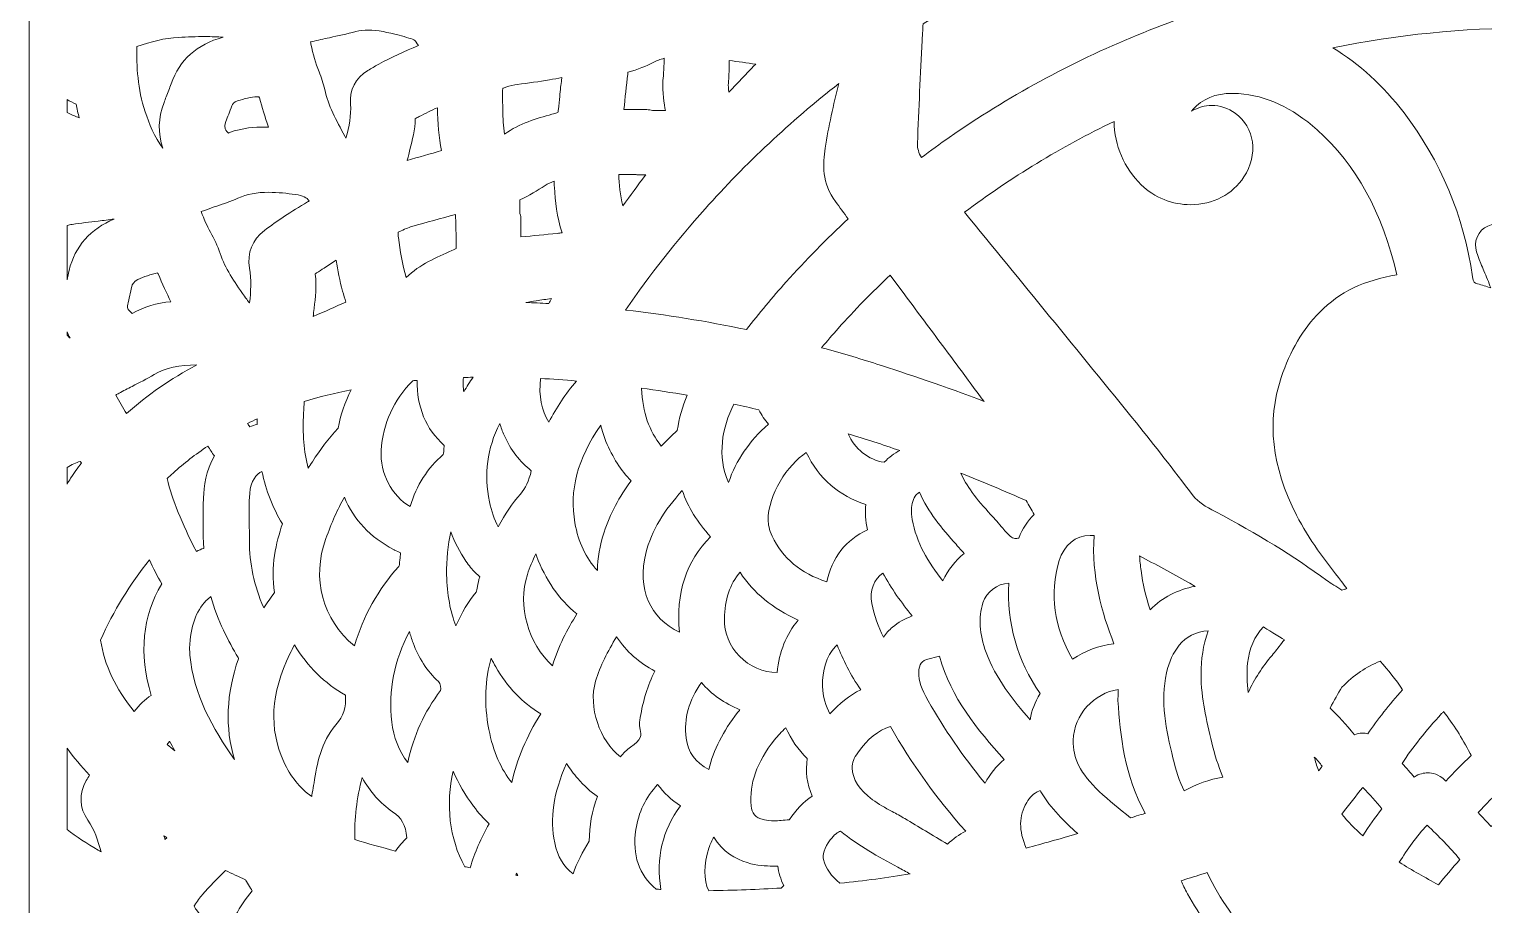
# Model space of a CAD drawing. Extents: x 140 to 2861, y -2860 to -140.
# Drawn here: x 140 to 1463, y -1464 to -668 of the extents above; entities that cross this region are included whole.
import ezdxf

# ---------------------------------------------------------------- set-up
doc = ezdxf.new("R2010")
doc.units = 0
doc.header["$MEASUREMENT"] = 0
doc.layers.add('Layer 1', color=7, linetype='Continuous')

# ---------------------------------------------------------------- blocks, each defined once
blk = doc.blocks.new('block 2')
at = {"layer": 'Layer 1', "lineweight": 0}
blk.add_lwpolyline([(140.3, -139.6), (140.3, -2859.8), (2860.6, -2859.8), (2860.6, -139.6), (140.3, -139.6)], dxfattribs=at)
for points, knots in [([(2049.9, -783.5), (2048.6, -782.5), (2047.4, -781.6), (2046.2, -780.7), (1996.7, -743.1), (1942.5, -710.8), (1885, -684.6), (1829.2, -659.2), (1769.9, -639.4), (1708.8, -625.8), (1648.8, -612.4), (1586.8, -605), (1524.7, -603.7), (1518.2, -603.6), (1511.5, -603.5), (1505, -603.5), (1447.4, -603.5), (1389.5, -608.8), (1332.9, -619.2), (1269.3, -630.9), (1207, -649.1), (1147.8, -673.4), (1087.3, -698.3), (1029.9, -729.5), (977.1, -766.3), (968.6, -772.2), (960.1, -778.4), (951.7, -784.7), (949.3, -780.4), (948, -776.2), (948.2, -771.8), (949.3, -740.6), (950.9, -708.8), (952.4, -678.1), (952.4, -678.1), (952.8, -671.4), (952.8, -671.4), (952.9, -668.8), (953.1, -666.1), (953.3, -663.2), (1115.7, -560), (1306.4, -505.4), (1505.2, -505.4), (1702.2, -505.4), (1889.5, -559.2), (2047.5, -661.1), (2047.7, -664.6), (2047.9, -668), (2048.1, -671.4), (2048.1, -671.4), (2048.5, -678.2), (2048.5, -678.2), (2050, -708.9), (2051.6, -740.6), (2052.7, -771.7), (2052.8, -775.7), (2051.8, -779.6), (2049.9, -783.5)], [0, 0, 0, 0, 1, 1, 1, 2, 2, 2, 3, 3, 3, 4, 4, 4, 5, 5, 5, 6, 6, 6, 7, 7, 7, 8, 8, 8, 9, 9, 9, 10, 10, 10, 11, 11, 11, 12, 12, 12, 13, 13, 13, 14, 14, 14, 15, 15, 15, 16, 16, 16, 17, 17, 17, 18, 18, 18, 19, 19, 19, 19]), ([(458.2, -699.8), (458.2, -699.8), (457.7, -700.1), (457.7, -700.1), (454.7, -701.8), (451.5, -703.6), (448.4, -705.5), (437.2, -712.2), (431.4, -723.4), (432.6, -736.2), (433.5, -746.2), (431.3, -756.4), (428.4, -767.1), (428.4, -767.1), (427.4, -765.1), (427.4, -765.1), (419.6, -750.8), (412.3, -737.3), (409.1, -722.7), (407.9, -717.3), (406.2, -711.9), (404, -706.6), (400.7, -698.9), (398.7, -690.5), (396.6, -681.6), (396.5, -680.9), (396.3, -680.3), (396.2, -679.6), (396.7, -679.4), (397.2, -679.3), (397.7, -679.2), (402.8, -678), (408.2, -676.8), (413.4, -675.7), (421.3, -674), (429.4, -672.3), (437.5, -670.2), (441, -669.2), (444.7, -668.8), (448.8, -668.8), (457.5, -668.8), (466.6, -670.9), (476.7, -673.5), (483, -675.2), (489.5, -676.9), (491, -678.1), (491.8, -678.7), (492.9, -680.5), (494.3, -682.9), (481.8, -688.1), (469.9, -693.3), (458.2, -699.8)], [0, 0, 0, 0, 1, 1, 1, 2, 2, 2, 3, 3, 3, 4, 4, 4, 5, 5, 5, 6, 6, 6, 7, 7, 7, 8, 8, 8, 9, 9, 9, 10, 10, 10, 11, 11, 11, 12, 12, 12, 13, 13, 13, 14, 14, 14, 15, 15, 15, 16, 16, 16, 17, 17, 17, 17]), ([(1610.3, -744.1), (1576.9, -787.7), (1555.9, -837.8), (1547.9, -893), (1547.2, -898.3), (1546.6, -898.5), (1543.4, -899.4), (1539.3, -900.4), (1535.3, -901.7), (1531.4, -903.1), (1533.3, -898), (1535.4, -892.8), (1537.7, -887.6), (1538.6, -885.4), (1539.5, -883.2), (1540.4, -881), (1540.4, -881), (1540.5, -880.9), (1540.5, -880.9), (1544.5, -871), (1548, -862.5), (1542.1, -853.6), (1536.2, -844.8), (1526.7, -844.8), (1516.5, -844.7), (1516.5, -844.7), (1516.5, -844.7), (1516.5, -844.7), (1511.2, -844.7), (1505.8, -844.8), (1500.5, -844.8), (1495.1, -844.8), (1489.7, -844.7), (1484.3, -844.7), (1474.2, -844.8), (1464.7, -844.8), (1458.8, -853.6), (1452.9, -862.5), (1456.4, -871), (1460.4, -880.9), (1460.4, -880.9), (1460.5, -881), (1460.5, -881), (1461.4, -883.2), (1462.3, -885.4), (1463.2, -887.6), (1465.5, -892.8), (1467.6, -898), (1469.5, -903.1), (1465.6, -901.7), (1461.6, -900.4), (1457.5, -899.4), (1454.2, -898.5), (1453.7, -898.3), (1453, -893), (1444.9, -837.8), (1424, -787.7), (1390.6, -744.1), (1371.6, -719.1), (1349.9, -699.4), (1325.8, -684.9), (1384.1, -673), (1444.1, -666.9), (1504.5, -666.9), (1510.8, -666.9), (1517.1, -667), (1523.4, -667.1), (1575.2, -668.2), (1626.7, -673.8), (1676.9, -683.9), (1652.1, -698.4), (1629.8, -718.5), (1610.3, -744.1)], [0, 0, 0, 0, 1, 1, 1, 2, 2, 2, 3, 3, 3, 4, 4, 4, 5, 5, 5, 6, 6, 6, 7, 7, 7, 8, 8, 8, 9, 9, 9, 10, 10, 10, 11, 11, 11, 12, 12, 12, 13, 13, 13, 14, 14, 14, 15, 15, 15, 16, 16, 16, 17, 17, 17, 18, 18, 18, 19, 19, 19, 20, 20, 20, 21, 21, 21, 22, 22, 22, 23, 23, 23, 24, 24, 24, 24]), ([(300.3, -674.7), (306.3, -674.7), (311.7, -674.9), (316.7, -675.3), (292.9, -681.8), (277, -696), (269.5, -717.6), (268.1, -721.5), (266.6, -725.4), (265, -729.5), (264.3, -731.2), (263.6, -732.9), (263, -734.6), (257.6, -748.5), (257.3, -762.7), (262, -776.2), (254.2, -766), (249.5, -753.9), (245.8, -743), (239, -722.6), (238, -701.2), (238.2, -683.7), (251.2, -679.6), (263.6, -675.9), (276.2, -675.4), (284.1, -675.1), (292.3, -674.7), (300.3, -674.7)], [0, 0, 0, 0, 1, 1, 1, 2, 2, 2, 3, 3, 3, 4, 4, 4, 5, 5, 5, 6, 6, 6, 7, 7, 7, 8, 8, 8, 9, 9, 9, 9]), ([(718.5, -739.6), (718.7, -740.4), (718.8, -741.1), (719, -741.8), (718.2, -741.8), (717.3, -741.8), (716.4, -741.8), (714, -741.8), (711.6, -741.8), (709.2, -741.9), (708.5, -741.9), (707.8, -741.9), (707.1, -741.9), (705.5, -741.3), (703.8, -741.1), (702.1, -741.1), (699, -741.1), (696, -741.1), (692.9, -741.1), (689.9, -741.1), (686.9, -741.1), (683.9, -741.1), (682.9, -741.1), (682, -741.1), (681.2, -741.1), (682.3, -730.3), (683.5, -719.4), (684.7, -708.8), (684.7, -708.8), (684.9, -707), (684.9, -707), (693.9, -704.8), (701.7, -701.3), (707.8, -698.2), (710.9, -696.6), (714.3, -695.4), (717.8, -694.4), (717.8, -695.9), (717.7, -697.3), (717.7, -698.8), (717.6, -702.9), (717.5, -706.7), (717.1, -710.3), (715.8, -721.6), (717.2, -731.9), (718.5, -739.6)], [0, 0, 0, 0, 1, 1, 1, 2, 2, 2, 3, 3, 3, 4, 4, 4, 5, 5, 5, 6, 6, 6, 7, 7, 7, 8, 8, 8, 9, 9, 9, 10, 10, 10, 11, 11, 11, 12, 12, 12, 13, 13, 13, 14, 14, 14, 15, 15, 15, 15]), ([(786.3, -715.1), (783.1, -718.5), (779.8, -721.9), (776.6, -725.3), (776.2, -722), (776, -719.1), (776.3, -717.1), (776.4, -716.7), (776.4, -716.2), (776.4, -715.8), (776.7, -711), (776.8, -706.8), (776.8, -703.2), (776.8, -700.7), (776.9, -698.5), (776.9, -696.5), (784.9, -697.5), (793, -698.6), (801.1, -699.8), (796, -704.9), (791.1, -710), (786.3, -715.1)], [0, 0, 0, 0, 1, 1, 1, 2, 2, 2, 3, 3, 3, 4, 4, 4, 5, 5, 5, 6, 6, 6, 7, 7, 7, 7]), ([(613.6, -713.9), (617.3, -713.3), (621.1, -712.6), (624.8, -712), (624.7, -712.5), (624.6, -713), (624.6, -713.6), (624.3, -716), (624, -718.4), (623.7, -720.8), (623.4, -723.5), (623.1, -726.2), (622.8, -729), (622.4, -733), (622, -736.8), (621.6, -740.7), (621.4, -741.8), (621.3, -742.8), (621.2, -743.7), (620, -744.1), (618.7, -744.4), (617.2, -744.8), (617.2, -744.8), (615.7, -745.3), (615.7, -745.3), (601.9, -749.1), (586.4, -753.4), (572.7, -763.4), (571.6, -756.2), (571.3, -748.8), (571, -741.3), (571, -738.2), (571, -735.4), (570.9, -732.8), (570.8, -728.4), (570.7, -724.8), (571.1, -721.6), (572, -721.4), (572.9, -721.1), (573.8, -720.8), (577.7, -719.5), (581.3, -718.3), (584.2, -718.1), (594.3, -717.2), (604.1, -715.5), (613.6, -713.9)], [0, 0, 0, 0, 1, 1, 1, 2, 2, 2, 3, 3, 3, 4, 4, 4, 5, 5, 5, 6, 6, 6, 7, 7, 7, 8, 8, 8, 9, 9, 9, 10, 10, 10, 11, 11, 11, 12, 12, 12, 13, 13, 13, 14, 14, 14, 15, 15, 15, 15]), ([(873.6, -824.7), (877.5, -829.9), (881.4, -835.1), (885.2, -840.3), (865.4, -858.6), (846.5, -877.8), (828.8, -897.7), (816.3, -911.6), (804.2, -926.1), (792.6, -941), (756.4, -933.4), (719.6, -927.4), (682.6, -923.2), (704.8, -891.1), (729.1, -860.3), (755, -831.3), (791.9, -790), (832.7, -751.8), (876.7, -717.3), (871.7, -736.8), (867.3, -756.3), (864.2, -776.1), (862.1, -790), (861.2, -808), (873.6, -824.7)], [0, 0, 0, 0, 1, 1, 1, 2, 2, 2, 3, 3, 3, 4, 4, 4, 5, 5, 5, 6, 6, 6, 7, 7, 7, 8, 8, 8, 8]), ([(1245, -802.2), (1258.3, -782), (1254.8, -757.1), (1237.1, -744.4), (1230.6, -739.8), (1223.3, -737.3), (1215.9, -737.3), (1209.5, -737.3), (1203.2, -739.1), (1197.4, -742.5), (1197.7, -742.1), (1198.1, -741.6), (1198.5, -741.1), (1207.3, -731.2), (1219.1, -726.3), (1234.6, -726.3), (1236.4, -726.3), (1238.3, -726.4), (1240.1, -726.5), (1265.4, -728.3), (1288.8, -739.1), (1311.6, -759.5), (1347.2, -791.3), (1370.9, -834.5), (1384.1, -891.3), (1354.9, -895.8), (1331.9, -906.9), (1313.9, -925.1), (1298.6, -940.7), (1287.1, -960.2), (1278.9, -984.6), (1265.6, -1024.4), (1270.2, -1065.3), (1292.9, -1109.6), (1304.1, -1131.7), (1319.2, -1151.1), (1333.7, -1169.9), (1335.3, -1172), (1336.9, -1174.2), (1338.6, -1176.3), (1337.8, -1176.6), (1336.9, -1176.9), (1336.1, -1177.2), (1335.5, -1177.4), (1334.7, -1177.7), (1334.1, -1177.9), (1331.6, -1176.1), (1329.1, -1174.6), (1326.7, -1173.1), (1324.4, -1171.7), (1322.3, -1170.4), (1320.5, -1169), (1290.3, -1147), (1257.2, -1126.5), (1219.4, -1106.6), (1209.9, -1101.6), (1203.4, -1097.9), (1198.9, -1092), (1180, -1067.3), (1164.2, -1046.7), (1147.2, -1025.7), (1094.7, -961.1), (1041.5, -896.1), (991, -834.4), (1033.2, -802.7), (1078.8, -775), (1126.9, -751.8), (1127.3, -773.4), (1136, -794.4), (1151.6, -809.4), (1163.8, -821), (1179.8, -827.5), (1196.6, -827.5), (1216.7, -827.5), (1234.8, -818), (1245, -802.2)], [0, 0, 0, 0, 1, 1, 1, 2, 2, 2, 3, 3, 3, 4, 4, 4, 5, 5, 5, 6, 6, 6, 7, 7, 7, 8, 8, 8, 9, 9, 9, 10, 10, 10, 11, 11, 11, 12, 12, 12, 13, 13, 13, 14, 14, 14, 15, 15, 15, 16, 16, 16, 17, 17, 17, 18, 18, 18, 19, 19, 19, 20, 20, 20, 21, 21, 21, 22, 22, 22, 23, 23, 23, 24, 24, 24, 25, 25, 25, 25]), ([(174.8, -731.9), (177.5, -733.3), (180.3, -734.7), (183, -736.1), (183.8, -740.3), (184.8, -744.4), (185.9, -748.5), (185.5, -748.3), (185, -748.2), (184.6, -748), (181.4, -746.8), (178.1, -745.4), (174.8, -743.7), (174.8, -743.7), (174.8, -731.9), (174.8, -731.9)], [0, 0, 0, 0, 1, 1, 1, 2, 2, 2, 3, 3, 3, 4, 4, 4, 5, 5, 5, 5]), ([(354.4, -756.9), (345.8, -756.9), (334.4, -757.5), (322.5, -762), (322.2, -762.2), (321.9, -762.3), (321.6, -762.4), (319.2, -760.3), (318.7, -758.8), (318.5, -757.5), (318.3, -756.6), (318.2, -755), (319.3, -752), (320.1, -749.8), (320.9, -747.6), (321.9, -745.2), (322.8, -742.8), (323.8, -740.2), (324.8, -737.5), (325.3, -735.9), (326.4, -734.2), (329.7, -733.2), (336.2, -731.1), (342.1, -729.5), (347.7, -729.5), (347.7, -729.5), (349.5, -729.5), (349.5, -729.5), (349.6, -729.8), (349.7, -730.1), (349.8, -730.5), (352.1, -738.6), (354.7, -747.5), (358.1, -757), (356.8, -756.9), (355.6, -756.9), (354.4, -756.9)], [0, 0, 0, 0, 1, 1, 1, 2, 2, 2, 3, 3, 3, 4, 4, 4, 5, 5, 5, 6, 6, 6, 7, 7, 7, 8, 8, 8, 9, 9, 9, 10, 10, 10, 11, 11, 11, 12, 12, 12, 12]), ([(484.2, -787.2), (484.2, -787.2), (484.2, -787.1), (484.2, -787.1), (484.5, -785.8), (484.9, -784.5), (485.2, -783.2), (485.6, -781.3), (486.1, -779.4), (486.6, -777.4), (488.9, -768.6), (491.3, -759.5), (491.5, -749.2), (492.7, -748.6), (493.8, -748), (494.9, -747.4), (500.6, -744.5), (506.2, -741.6), (511.7, -739.3), (511.9, -753.3), (513.1, -766.1), (515.3, -778.3), (505.1, -781.3), (494.8, -784.2), (484.2, -787.2)], [0, 0, 0, 0, 1, 1, 1, 2, 2, 2, 3, 3, 3, 4, 4, 4, 5, 5, 5, 6, 6, 6, 7, 7, 7, 8, 8, 8, 8]), ([(586.7, -835.6), (586.7, -835.6), (586.7, -834.2), (586.7, -834.2), (586.7, -830.5), (586.7, -826.7), (586.7, -822.9), (595.1, -819.3), (602.5, -814.6), (609.5, -810.1), (612, -808.5), (614.8, -807.2), (617.8, -806), (617.9, -807.8), (617.9, -809.7), (618, -811.6), (618.7, -824.2), (620.1, -838.7), (625.1, -853), (623.6, -853.2), (622.2, -853.3), (620.7, -853.5), (609.8, -854.6), (598.6, -855.7), (587.5, -856.8), (587.5, -854.1), (587.5, -851.4), (587.5, -848.6), (587.6, -846.1), (587.6, -843.5), (587.6, -841), (587.6, -839.1), (587.2, -837.3), (586.7, -835.6)], [0, 0, 0, 0, 1, 1, 1, 2, 2, 2, 3, 3, 3, 4, 4, 4, 5, 5, 5, 6, 6, 6, 7, 7, 7, 8, 8, 8, 9, 9, 9, 10, 10, 10, 11, 11, 11, 11]), ([(691.5, -800), (692.6, -800.2), (693.6, -800.3), (694.8, -800.3), (697, -800.3), (699.1, -800.2), (701.2, -800.2), (701, -800.4), (700.8, -800.7), (700.6, -800.9), (693.9, -809.9), (686.9, -819.2), (680.2, -828.6), (678, -818.5), (676.8, -809), (676.6, -799.9), (677.6, -799.9), (678.6, -799.9), (679.7, -799.9), (682.2, -799.9), (684.6, -799.9), (687.1, -799.9), (688.6, -800), (690.1, -800), (691.5, -800)], [0, 0, 0, 0, 1, 1, 1, 2, 2, 2, 3, 3, 3, 4, 4, 4, 5, 5, 5, 6, 6, 6, 7, 7, 7, 8, 8, 8, 8]), ([(340.7, -885), (342.6, -895.7), (342, -906.6), (340.8, -916.6), (340.7, -916.6), (340.6, -916.6), (340.5, -916.6), (340.3, -916.2), (340.1, -915.9), (339.8, -915.6), (338.8, -914.2), (337.7, -912.5), (336.2, -910.6), (326.3, -897), (318.7, -885.3), (314.2, -871.9), (311.8, -864.8), (308.5, -858.5), (305.3, -852.5), (303.6, -849.4), (302.1, -846.6), (300.8, -843.7), (299.9, -841.8), (299, -839.5), (298.1, -837.1), (297.7, -836), (297.3, -835), (296.9, -833.8), (298.1, -833.4), (299.4, -832.9), (300.8, -832.4), (300.8, -832.4), (301.6, -832), (301.6, -832), (304.7, -830.9), (307.8, -829.8), (311.1, -828.7), (317.3, -826.6), (323.8, -824.4), (330.2, -821.6), (338.5, -817.9), (347.4, -816.2), (358.3, -816.2), (366.5, -816.2), (375.1, -817.2), (382.5, -818.2), (389.4, -819.2), (392.9, -821), (395.1, -824), (394.6, -824.3), (394.1, -824.6), (393.5, -824.9), (378.3, -833.9), (365.9, -842.1), (354.5, -850.8), (343.2, -859.4), (338.4, -871.2), (340.7, -885)], [0, 0, 0, 0, 1, 1, 1, 2, 2, 2, 3, 3, 3, 4, 4, 4, 5, 5, 5, 6, 6, 6, 7, 7, 7, 8, 8, 8, 9, 9, 9, 10, 10, 10, 11, 11, 11, 12, 12, 12, 13, 13, 13, 14, 14, 14, 15, 15, 15, 16, 16, 16, 17, 17, 17, 18, 18, 18, 19, 19, 19, 19]), ([(203.1, -842.3), (207.9, -841.8), (212.8, -841.2), (217.7, -840.5), (196.2, -849.2), (182.1, -865.3), (176.7, -887.2), (176, -890.1), (175.4, -893), (174.8, -895.8), (174.8, -895.8), (174.8, -846.3), (174.8, -846.3), (176.4, -845.9), (178, -845.6), (179.6, -845.4), (187.3, -844.2), (195.3, -843.3), (203.1, -842.3)], [0, 0, 0, 0, 1, 1, 1, 2, 2, 2, 3, 3, 3, 4, 4, 4, 5, 5, 5, 6, 6, 6, 6]), ([(526.3, -868.5), (526.3, -868.5), (524.6, -869.2), (524.6, -869.2), (511, -875.1), (495.8, -881.7), (483.1, -893.6), (479.6, -881.5), (477.7, -869.1), (476.1, -857.3), (476, -856.3), (476, -854.8), (476, -853.2), (476, -853.2), (476, -852.4), (476, -852.4), (476.5, -852.2), (476.9, -852), (477.3, -851.8), (481.3, -850), (485, -848.3), (488.5, -847.3), (501.6, -843.5), (515, -839.8), (528.1, -836.3), (528.3, -844), (528.5, -851.7), (528.7, -859.2), (528.7, -861.9), (528.8, -864.7), (528.8, -867.4), (528, -867.7), (527.2, -868.1), (526.3, -868.5)], [0, 0, 0, 0, 1, 1, 1, 2, 2, 2, 3, 3, 3, 4, 4, 4, 5, 5, 5, 6, 6, 6, 7, 7, 7, 8, 8, 8, 9, 9, 9, 10, 10, 10, 11, 11, 11, 11]), ([(400.6, -890.7), (400.6, -890.6), (400.6, -890.4), (400.6, -890.3), (400.8, -890.1), (401.2, -889.8), (401.8, -889.4), (404.1, -888), (406.3, -886.5), (408.6, -885), (412.3, -882.6), (415.9, -880.2), (419.5, -878), (420.9, -887.3), (422.9, -896.6), (425.4, -906), (426.4, -909.4), (427.4, -912.8), (428.3, -916), (418.7, -920.3), (408.9, -924.6), (398.7, -929), (398.9, -927.2), (399, -925.5), (399.2, -923.9), (399.2, -923.9), (399.5, -921.5), (399.5, -921.5), (400.7, -911.8), (402, -901.7), (400.6, -890.7)], [0, 0, 0, 0, 1, 1, 1, 2, 2, 2, 3, 3, 3, 4, 4, 4, 5, 5, 5, 6, 6, 6, 7, 7, 7, 8, 8, 8, 9, 9, 9, 10, 10, 10, 10]), ([(239.3, -895.5), (244.8, -892.9), (250.8, -890.8), (257.2, -889.5), (257.3, -889.7), (257.5, -890.1), (257.6, -890.2), (261.5, -899.6), (265.4, -908), (269.3, -915.6), (256.6, -916.9), (244.7, -920.4), (234, -926.2), (229.1, -922.6), (229.6, -920.4), (230, -918.3), (230.5, -915.7), (231.2, -913), (231.8, -910.1), (232.5, -907.4), (233.1, -904.7), (233.7, -901.8), (234.2, -899.8), (235.1, -897.6), (239.3, -895.5)], [0, 0, 0, 0, 1, 1, 1, 2, 2, 2, 3, 3, 3, 4, 4, 4, 5, 5, 5, 6, 6, 6, 7, 7, 7, 8, 8, 8, 8]), ([(966.8, -949.9), (972.3, -957.3), (977.9, -964.8), (983.4, -972.2), (991.7, -983.5), (1000.2, -994.9), (1008.7, -1006.3), (973.2, -992.5), (938.9, -981.2), (911.2, -972.3), (894.7, -967), (877.8, -962), (860.9, -957.4), (866, -951.5), (871, -945.6), (876.1, -939.9), (891, -923.2), (906.9, -907), (923.3, -891.4), (923.3, -891.4), (933.9, -905.6), (933.9, -905.6), (944.8, -920.4), (955.8, -935.1), (966.8, -949.9)], [0, 0, 0, 0, 1, 1, 1, 2, 2, 2, 3, 3, 3, 4, 4, 4, 5, 5, 5, 6, 6, 6, 7, 7, 7, 8, 8, 8, 8]), ([(615.3, -912.7), (614.4, -914.3), (613.6, -915.8), (612.8, -917.3), (605.8, -916.9), (598.9, -916.6), (592, -916.3), (595.2, -915.8), (598.3, -915.3), (601.3, -914.9), (606.1, -914.1), (610.7, -913.4), (615.3, -912.7)], [0, 0, 0, 0, 1, 1, 1, 2, 2, 2, 3, 3, 3, 4, 4, 4, 4]), ([(177.6, -948.8), (176.6, -947.9), (175.7, -946.9), (174.8, -945.9), (174.8, -945.9), (174.8, -943), (174.8, -943), (175.6, -945), (176.5, -946.9), (177.6, -948.8)], [0, 0, 0, 0, 1, 1, 1, 2, 2, 2, 3, 3, 3, 3]), ([(222.1, -998.8), (226, -996.7), (230, -994.6), (233.9, -992.6), (240.5, -989.2), (247.4, -985.7), (254.1, -981.9), (264.5, -975.9), (276.9, -973.1), (292.9, -973), (269.1, -985.7), (247.7, -1000.5), (228.9, -1017.3), (225.6, -1011.9), (222.2, -1006.3), (219.1, -1000.5), (220, -999.9), (221, -999.4), (222.1, -998.8)], [0, 0, 0, 0, 1, 1, 1, 2, 2, 2, 3, 3, 3, 4, 4, 4, 5, 5, 5, 6, 6, 6, 6]), ([(517.6, -1048.8), (517.4, -1050.5), (517.3, -1053.1), (517, -1054.4), (502.6, -1066.8), (492.7, -1082.4), (486.9, -1101.8), (470.2, -1092.1), (459, -1071.3), (460.5, -1050.9), (462.3, -1026.1), (471.7, -1005.3), (489.2, -987.5), (490.6, -987.3), (491.9, -987.2), (493.3, -987.1), (492.8, -1011.4), (501, -1031.2), (517.8, -1046.2), (517.7, -1047.1), (517.6, -1047.9), (517.6, -1048.8)], [0, 0, 0, 0, 1, 1, 1, 2, 2, 2, 3, 3, 3, 4, 4, 4, 5, 5, 5, 6, 6, 6, 7, 7, 7, 7]), ([(535.2, -984.5), (538.1, -984.4), (541, -984.3), (544, -984.3), (540.9, -988.5), (538.2, -993), (535.7, -997.5), (535, -993.6), (534.8, -989.4), (535.2, -984.5)], [0, 0, 0, 0, 1, 1, 1, 2, 2, 2, 3, 3, 3, 3]), ([(612.9, -1025.1), (606.1, -1014.4), (603.7, -1001.5), (605.4, -985.4), (616.1, -985.9), (627, -986.7), (638.1, -987.7), (628.2, -999.3), (619.8, -1011.8), (612.9, -1025.1)], [0, 0, 0, 0, 1, 1, 1, 2, 2, 2, 3, 3, 3, 3]), ([(421.3, -1030.7), (412.8, -1039.9), (405, -1050.1), (397.9, -1061.1), (396.6, -1063.1), (395.4, -1065), (394.2, -1067), (390.2, -1052), (388.8, -1035.5), (389.9, -1016.7), (390, -1013.3), (390.3, -1009.8), (390.6, -1006.2), (404.1, -1002.2), (418.3, -998.6), (433.1, -995.7), (427.4, -1007.2), (423.4, -1018.9), (421.3, -1030.7)], [0, 0, 0, 0, 1, 1, 1, 2, 2, 2, 3, 3, 3, 4, 4, 4, 5, 5, 5, 6, 6, 6, 6]), ([(729.7, -1032.6), (724.7, -1037.3), (719.8, -1042), (715.2, -1046.8), (704.1, -1033.3), (698.4, -1016.4), (697.2, -994.4), (697.2, -994.3), (697.2, -994.3), (697.2, -994.2), (711, -996.1), (724.8, -998.2), (738.7, -1000.6), (734.4, -1010.9), (731.4, -1021.6), (729.7, -1032.6)], [0, 0, 0, 0, 1, 1, 1, 2, 2, 2, 3, 3, 3, 4, 4, 4, 5, 5, 5, 5]), ([(776.4, -1079.9), (765.6, -1056.1), (770.5, -1029.7), (781.2, -1008.8), (788.8, -1010.4), (796.4, -1012.1), (804, -1013.9), (806.4, -1018.7), (809.3, -1023.1), (812.6, -1027), (795.3, -1042.1), (783.2, -1059.8), (776.4, -1079.9)], [0, 0, 0, 0, 1, 1, 1, 2, 2, 2, 3, 3, 3, 4, 4, 4, 4]), ([(347.8, -1027.2), (345.4, -1027.8), (343.1, -1028.4), (340.9, -1029.3), (340.2, -1028.2), (339.5, -1027.2), (339, -1026.2), (341.9, -1024.8), (344.8, -1023.4), (347.8, -1022.1), (347.8, -1023.8), (347.8, -1025.5), (347.8, -1027.2)], [0, 0, 0, 0, 1, 1, 1, 2, 2, 2, 3, 3, 3, 4, 4, 4, 4]), ([(587.1, -1090.4), (579.6, -1098.8), (573, -1108.5), (567, -1120.2), (563.4, -1113.5), (560.8, -1106), (559, -1097.4), (553.8, -1072.4), (556.8, -1048.9), (568.3, -1026.3), (569.4, -1029.9), (570.7, -1033.5), (572.3, -1036.9), (578.2, -1050.3), (586.5, -1061.1), (597, -1069.2), (594.8, -1078.8), (591.8, -1085.2), (587.1, -1090.4)], [0, 0, 0, 0, 1, 1, 1, 2, 2, 2, 3, 3, 3, 4, 4, 4, 5, 5, 5, 6, 6, 6, 6]), ([(663.2, -1125.2), (659.2, -1137.4), (657.2, -1148.8), (657.1, -1159.9), (646.5, -1148.5), (639.8, -1134.2), (636.7, -1116.6), (631.4, -1087.2), (638.9, -1058.8), (660.1, -1027.7), (661.4, -1032.9), (663, -1037.8), (664.9, -1042.6), (670.9, -1057.2), (678.5, -1069.1), (687.8, -1078.5), (676.9, -1092.8), (668.7, -1108.4), (663.2, -1125.2)], [0, 0, 0, 0, 1, 1, 1, 2, 2, 2, 3, 3, 3, 4, 4, 4, 5, 5, 5, 6, 6, 6, 6]), ([(918, -1061.5), (903.4, -1059.6), (891, -1049.1), (885.2, -1035.6), (900.7, -1040.3), (916.3, -1045.5), (932.1, -1050.9), (927, -1053.4), (922.2, -1056.9), (918, -1061.5)], [0, 0, 0, 0, 1, 1, 1, 2, 2, 2, 3, 3, 3, 3]), ([(299.2, -1139.8), (296.9, -1140.5), (294.6, -1141.4), (292.4, -1142.5), (279.1, -1116.9), (270.6, -1095.9), (265.8, -1076.4), (267.6, -1074.6), (269.4, -1072.9), (271.2, -1071.3), (281.1, -1062.5), (291.7, -1054.3), (302.9, -1046.8), (304.7, -1049.9), (306.7, -1052.9), (308.8, -1055.7), (300.9, -1069.2), (299.4, -1083.7), (299, -1094), (298.2, -1111.3), (298.3, -1126.1), (299.2, -1139.8)], [0, 0, 0, 0, 1, 1, 1, 2, 2, 2, 3, 3, 3, 4, 4, 4, 5, 5, 5, 6, 6, 6, 7, 7, 7, 7]), ([(902.6, -1123), (883.3, -1131.6), (870, -1148.7), (865.7, -1170.2), (841.8, -1162.4), (825.8, -1149), (816, -1128.6), (813.4, -1123.3), (812.4, -1117.2), (812.3, -1114.3), (812.4, -1090.7), (829.9, -1064.1), (847, -1052.7), (858.4, -1076.3), (876.9, -1092.4), (901.2, -1099.8), (900.5, -1107.1), (901, -1114.7), (902.6, -1123)], [0, 0, 0, 0, 1, 1, 1, 2, 2, 2, 3, 3, 3, 4, 4, 4, 5, 5, 5, 6, 6, 6, 6]), ([(174.8, -1081.3), (174.8, -1081.3), (174.8, -1066.2), (174.8, -1066.2), (179, -1063.7), (183, -1061.9), (186.8, -1060.7), (187.2, -1061.2), (187.5, -1061.7), (187.9, -1062.2), (184.5, -1066.8), (181.2, -1071.4), (178.1, -1076.1), (177, -1077.9), (175.9, -1079.6), (174.8, -1081.3)], [0, 0, 0, 0, 1, 1, 1, 2, 2, 2, 3, 3, 3, 4, 4, 4, 5, 5, 5, 5]), ([(363.5, -1179.9), (360.1, -1184.4), (356.8, -1189), (353.7, -1193.8), (344.8, -1173.6), (340.6, -1153.5), (340.7, -1132.8), (340.7, -1127.7), (340.6, -1122.6), (340.5, -1117.7), (340.3, -1108), (340, -1098.9), (340.9, -1090), (342, -1078.1), (346.6, -1072.6), (352.1, -1069.8), (355.6, -1087.3), (361.9, -1103.2), (370.7, -1117.4), (365, -1134.5), (359.6, -1156.4), (363.5, -1179.9)], [0, 0, 0, 0, 1, 1, 1, 2, 2, 2, 3, 3, 3, 4, 4, 4, 5, 5, 5, 6, 6, 6, 7, 7, 7, 7]), ([(1040.2, -1130.4), (1039.6, -1130.5), (1039, -1130.6), (1038.5, -1130.7), (1037.8, -1130.8), (1037.3, -1130.8), (1036.8, -1130.8), (1034.1, -1130.8), (1031.2, -1128), (1025.8, -1121.5), (1022.1, -1117.1), (1018.4, -1113), (1014.7, -1109), (1008.6, -1102.2), (1002.7, -1095.9), (997.9, -1089), (993.4, -1082.7), (990, -1076.9), (987.7, -1071.5), (1007.5, -1079.3), (1027.4, -1087.7), (1047, -1096.4), (1049.4, -1100.5), (1051.9, -1104.7), (1054.3, -1109), (1048.5, -1114.7), (1043.8, -1121.8), (1040.2, -1130.4)], [0, 0, 0, 0, 1, 1, 1, 2, 2, 2, 3, 3, 3, 4, 4, 4, 5, 5, 5, 6, 6, 6, 7, 7, 7, 8, 8, 8, 9, 9, 9, 9]), ([(477.5, -1150.1), (477.2, -1154.4), (477, -1155.5), (476.4, -1156.2), (457.8, -1177), (444.3, -1201.2), (436.1, -1228.4), (407.1, -1204.5), (396.9, -1167.4), (410.2, -1130.9), (415.3, -1116.7), (420.8, -1104.3), (427, -1093.3), (435.6, -1113.8), (450.5, -1129.7), (471.6, -1140.7), (471.7, -1140.7), (471.7, -1140.8), (471.7, -1140.8), (471.7, -1140.8), (472.4, -1141.2), (472.4, -1141.2), (472.5, -1141.3), (472.7, -1141.3), (472.8, -1141.4), (474.7, -1142.4), (476.5, -1143.1), (478.2, -1143.7), (477.8, -1146), (477.7, -1148.2), (477.5, -1150.1)], [0, 0, 0, 0, 1, 1, 1, 2, 2, 2, 3, 3, 3, 4, 4, 4, 5, 5, 5, 6, 6, 6, 7, 7, 7, 8, 8, 8, 9, 9, 9, 10, 10, 10, 10]), ([(731.8, -1215.9), (705.1, -1203.6), (693, -1176.2), (701.1, -1144.4), (706.4, -1123.2), (717.8, -1105.5), (734.3, -1087.2), (739.5, -1102.3), (748, -1116.2), (760.1, -1129.2), (737.7, -1151.6), (728.2, -1180.8), (731.8, -1215.9)], [0, 0, 0, 0, 1, 1, 1, 2, 2, 2, 3, 3, 3, 4, 4, 4, 4]), ([(971.3, -1169.4), (957.9, -1152.3), (947.1, -1134.6), (943.4, -1113.5), (942.3, -1107), (942.4, -1101.8), (943.9, -1097.1), (945.6, -1091.8), (947.8, -1089.9), (950, -1088.8), (958, -1107), (969.9, -1121.1), (983.5, -1136.4), (983.5, -1136.4), (983.5, -1136.5), (983.5, -1136.5), (985.9, -1139.1), (988.2, -1141.7), (990.7, -1144.4), (982.3, -1151), (975.9, -1159.3), (971.3, -1169.4)], [0, 0, 0, 0, 1, 1, 1, 2, 2, 2, 3, 3, 3, 4, 4, 4, 5, 5, 5, 6, 6, 6, 7, 7, 7, 7]), ([(548.1, -1174.4), (547.8, -1176.5), (547.4, -1178.8), (546.9, -1179.5), (539.6, -1188.2), (533.7, -1198.1), (528.4, -1210.3), (523.4, -1197.8), (520.4, -1181.6), (520, -1163.9), (519.7, -1150.1), (521.1, -1136.5), (523.7, -1124.7), (527.3, -1134.2), (532, -1143.1), (537.6, -1151.4), (540.3, -1155.4), (543.2, -1158.9), (546.2, -1161.9), (547.6, -1163.4), (548.9, -1164.5), (550.1, -1165.6), (549, -1168.8), (548.6, -1171.8), (548.1, -1174.4)], [0, 0, 0, 0, 1, 1, 1, 2, 2, 2, 3, 3, 3, 4, 4, 4, 5, 5, 5, 6, 6, 6, 7, 7, 7, 8, 8, 8, 8]), ([(1126.8, -1226.5), (1113.3, -1228.2), (1100.7, -1232.8), (1089.2, -1240.4), (1072.1, -1211), (1068.2, -1181.6), (1077.1, -1150.9), (1081.3, -1136.8), (1092, -1128), (1105.3, -1128), (1106.4, -1128), (1107.6, -1128.1), (1108.8, -1128.2), (1106.2, -1165), (1115.8, -1198.2), (1126.8, -1226.5)], [0, 0, 0, 0, 1, 1, 1, 2, 2, 2, 3, 3, 3, 4, 4, 4, 5, 5, 5, 5]), ([(249.7, -1150.2), (253.2, -1157.7), (256.9, -1165), (261, -1172.1), (243.2, -1201.7), (240, -1234.9), (251.4, -1273.4), (245.6, -1277.1), (240.5, -1282), (236, -1288), (219, -1267.5), (208.8, -1246.1), (205.3, -1223.1), (217.2, -1196.7), (232.1, -1172.2), (249.7, -1150.2)], [0, 0, 0, 0, 1, 1, 1, 2, 2, 2, 3, 3, 3, 4, 4, 4, 5, 5, 5, 5]), ([(616.3, -1246.4), (594.2, -1226.3), (584.1, -1192.3), (593.5, -1163.5), (595.5, -1157.2), (598.2, -1150.8), (601.1, -1144.9), (601.3, -1145.5), (601.5, -1146.1), (601.7, -1146.7), (609.8, -1168.3), (622.1, -1186), (638.4, -1199.3), (629.9, -1213.2), (621.4, -1228.8), (616.3, -1246.4)], [0, 0, 0, 0, 1, 1, 1, 2, 2, 2, 3, 3, 3, 4, 4, 4, 5, 5, 5, 5]), ([(1159.7, -1195.6), (1155.8, -1183.7), (1153.1, -1171.9), (1151.5, -1160), (1150.8, -1155.3), (1150.4, -1150.8), (1150.1, -1146.6), (1164.8, -1154.4), (1179.5, -1162.4), (1194.1, -1170.6), (1196.3, -1171.8), (1198.5, -1173.1), (1200.7, -1174.3), (1184.7, -1177.2), (1171, -1184.3), (1159.7, -1195.6)], [0, 0, 0, 0, 1, 1, 1, 2, 2, 2, 3, 3, 3, 4, 4, 4, 5, 5, 5, 5]), ([(820.6, -1252.6), (807.9, -1252.5), (795.4, -1247.1), (786.3, -1237.8), (777.2, -1228.5), (772.3, -1216.5), (772.6, -1203.8), (772.9, -1186.3), (777.5, -1172.4), (786.8, -1161.5), (799.1, -1180.2), (816.5, -1194.5), (839.7, -1204.9), (828.8, -1218), (822.4, -1233.9), (820.6, -1252.6)], [0, 0, 0, 0, 1, 1, 1, 2, 2, 2, 3, 3, 3, 4, 4, 4, 5, 5, 5, 5]), ([(925.6, -1211.3), (922.3, -1214), (919.5, -1217.1), (917.2, -1220.5), (912.6, -1211), (908.7, -1200.7), (906.6, -1189.9), (904.4, -1178.2), (908.6, -1167.6), (916.8, -1162.2), (924.3, -1176.4), (933.6, -1189.1), (943.4, -1201.2), (936.5, -1203.7), (930.6, -1207), (925.6, -1211.3)], [0, 0, 0, 0, 1, 1, 1, 2, 2, 2, 3, 3, 3, 4, 4, 4, 5, 5, 5, 5]), ([(1059.7, -1271.6), (1054.9, -1279.9), (1052.1, -1286.9), (1050.6, -1295.5), (1034.8, -1277.5), (1019.3, -1257.8), (1010.7, -1234.5), (1004.3, -1217.2), (1003.3, -1202.8), (1007.7, -1189.4), (1011, -1179.3), (1020.5, -1172.1), (1031.2, -1171.3), (1029.3, -1207.8), (1038.8, -1241.5), (1059.7, -1271.6)], [0, 0, 0, 0, 1, 1, 1, 2, 2, 2, 3, 3, 3, 4, 4, 4, 5, 5, 5, 5]), ([(301.4, -1187.3), (302.8, -1185.8), (304.2, -1184.6), (305.6, -1183.5), (311.4, -1205.3), (321.8, -1224.5), (330.4, -1239), (330.6, -1239.3), (330.7, -1239.6), (330.8, -1239.8), (330.8, -1239.9), (330.8, -1240), (330.7, -1240.1), (319.6, -1271.7), (318.4, -1302.5), (327, -1331.8), (307.4, -1303.4), (289.6, -1272.5), (286.6, -1236.7), (286.4, -1234.5), (286.3, -1232.3), (286.2, -1230.5), (287.3, -1210.2), (291.8, -1197.2), (301.4, -1187.3)], [0, 0, 0, 0, 1, 1, 1, 2, 2, 2, 3, 3, 3, 4, 4, 4, 5, 5, 5, 6, 6, 6, 7, 7, 7, 8, 8, 8, 8]), ([(512.5, -1260.9), (514.5, -1262.7), (515.2, -1267.6), (514.4, -1269.1), (499.8, -1288.3), (490, -1309.9), (484.7, -1334.5), (476.5, -1323.7), (471.7, -1311.3), (470.2, -1297.6), (467, -1268.8), (472.3, -1241.7), (486.1, -1215.4), (487.1, -1218.9), (488.3, -1222.3), (489.5, -1225.6), (494.6, -1239.4), (502.3, -1251.3), (512.5, -1260.9)], [0, 0, 0, 0, 1, 1, 1, 2, 2, 2, 3, 3, 3, 4, 4, 4, 5, 5, 5, 6, 6, 6, 6]), ([(1209.2, -1285.7), (1213, -1306), (1217.4, -1327.1), (1225.8, -1347.6), (1213.6, -1349.8), (1201.9, -1354), (1190.8, -1360.2), (1186.1, -1351.4), (1183.3, -1341.3), (1180.5, -1330.2), (1174.3, -1305.2), (1168.7, -1278.7), (1174.7, -1252.8), (1177, -1242.7), (1180.8, -1234.5), (1186.2, -1227.8), (1192.6, -1220), (1201.1, -1215.7), (1212.6, -1214.6), (1202.9, -1241.5), (1205.9, -1267.7), (1209.2, -1285.7)], [0, 0, 0, 0, 1, 1, 1, 2, 2, 2, 3, 3, 3, 4, 4, 4, 5, 5, 5, 6, 6, 6, 7, 7, 7, 7]), ([(1279.2, -1226.2), (1276.2, -1230), (1273.5, -1233.6), (1270.6, -1237), (1261.8, -1247.3), (1254.6, -1258.5), (1248.9, -1270.8), (1247.8, -1261.9), (1247.5, -1253), (1248.4, -1244), (1249.7, -1230.9), (1254.7, -1219.6), (1262.7, -1211.2), (1264.8, -1212.5), (1277.5, -1220.2), (1281.8, -1222.8), (1280.9, -1224), (1280, -1225.1), (1279.2, -1226.2)], [0, 0, 0, 0, 1, 1, 1, 2, 2, 2, 3, 3, 3, 4, 4, 4, 5, 5, 5, 6, 6, 6, 6]), ([(381.6, -1227.6), (393.6, -1247.3), (409, -1262.3), (428, -1273.3), (428.8, -1284.4), (426.2, -1292.3), (419.3, -1300.2), (405.5, -1316.1), (402.2, -1335.7), (399.4, -1353), (398.8, -1356.1), (398.4, -1359), (397.8, -1361.9), (397.6, -1363), (397.4, -1364.1), (397.3, -1365.2), (386.3, -1357.5), (378, -1347.2), (372, -1333.9), (358.2, -1303.3), (359.9, -1272), (377.5, -1235.7), (378.8, -1232.9), (380.2, -1230.2), (381.6, -1227.6)], [0, 0, 0, 0, 1, 1, 1, 2, 2, 2, 3, 3, 3, 4, 4, 4, 5, 5, 5, 6, 6, 6, 7, 7, 7, 8, 8, 8, 8]), ([(696.1, -1293.6), (696.1, -1293.6), (696.1, -1293.8), (696.1, -1293.8), (695.6, -1295.7), (694.7, -1299.6), (695.9, -1304.4), (697.3, -1309.5), (697.4, -1313.7), (687.2, -1320.5), (683.8, -1322.8), (680.6, -1325.9), (678.1, -1329.2), (659, -1314.8), (648.6, -1283.8), (655.5, -1260.4), (659.7, -1246.5), (666.5, -1233.4), (674.5, -1220.2), (683.5, -1233.6), (695.2, -1243.9), (709.4, -1251.3), (702.8, -1264.4), (698.4, -1278.5), (696.1, -1293.6)], [0, 0, 0, 0, 1, 1, 1, 2, 2, 2, 3, 3, 3, 4, 4, 4, 5, 5, 5, 6, 6, 6, 7, 7, 7, 8, 8, 8, 8]), ([(868.6, -1290.3), (864.7, -1283.2), (862.2, -1274.4), (861.9, -1265.2), (861.3, -1250.9), (865.6, -1237.4), (873.4, -1229.2), (874, -1228.6), (874.5, -1228.1), (875, -1227.6), (880.5, -1240.7), (887, -1254.9), (896.7, -1268.2), (886.3, -1273.6), (876.9, -1280.9), (868.6, -1290.3)], [0, 0, 0, 0, 1, 1, 1, 2, 2, 2, 3, 3, 3, 4, 4, 4, 5, 5, 5, 5]), ([(605.6, -1290.2), (592.7, -1310.7), (584, -1331.3), (579.2, -1352.6), (569.7, -1341.1), (562.3, -1324.2), (558.4, -1304.3), (553.9, -1281.3), (554.9, -1258.2), (560.5, -1239.7), (561.8, -1242.3), (563.2, -1244.9), (564.6, -1247.4), (575.2, -1265.7), (588.9, -1280.1), (605.6, -1290.2)], [0, 0, 0, 0, 1, 1, 1, 2, 2, 2, 3, 3, 3, 4, 4, 4, 5, 5, 5, 5]), ([(1009.6, -1353.3), (1009.4, -1353), (1009.2, -1352.7), (1008.9, -1352.4), (989.5, -1328.7), (972.3, -1303.8), (958, -1278.4), (951.8, -1267.6), (949.3, -1260.1), (949.4, -1252.6), (949.4, -1244.8), (951.6, -1242), (958.8, -1240.1), (961.8, -1239.3), (964.9, -1238.6), (968.1, -1237.9), (978.8, -1275.7), (1002.6, -1304.4), (1027, -1331.7), (1019.9, -1337.7), (1014.1, -1344.9), (1009.6, -1353.3)], [0, 0, 0, 0, 1, 1, 1, 2, 2, 2, 3, 3, 3, 4, 4, 4, 5, 5, 5, 6, 6, 6, 7, 7, 7, 7]), ([(1357.6, -1308.4), (1356.1, -1307.9), (1354.4, -1307.7), (1352.6, -1307.7), (1349.9, -1307.7), (1347.6, -1308.2), (1345.5, -1309.1), (1337.7, -1299.8), (1330.6, -1292), (1323.5, -1284.9), (1326.9, -1278.2), (1330.6, -1271.7), (1334.1, -1266), (1344.8, -1255.1), (1356.6, -1247), (1368.8, -1242.4), (1376.3, -1250.4), (1383.1, -1259.1), (1389.3, -1268.3), (1377.1, -1281.9), (1366.7, -1295.1), (1357.6, -1308.4)], [0, 0, 0, 0, 1, 1, 1, 2, 2, 2, 3, 3, 3, 4, 4, 4, 5, 5, 5, 6, 6, 6, 7, 7, 7, 7]), ([(786.7, -1286.5), (786, -1287.3), (785.3, -1288.2), (784.6, -1289), (771.4, -1305.9), (762.7, -1323), (758.4, -1340.8), (746.1, -1334.4), (739.3, -1325), (737.8, -1312.2), (735.6, -1294.5), (740.3, -1277.6), (751.7, -1261.8), (760.8, -1272.3), (772.5, -1280.6), (786.7, -1286.5)], [0, 0, 0, 0, 1, 1, 1, 2, 2, 2, 3, 3, 3, 4, 4, 4, 5, 5, 5, 5]), ([(1130.5, -1278.1), (1132.3, -1309.7), (1136.6, -1346.6), (1155.2, -1380.4), (1155.2, -1380.5), (1155.3, -1380.5), (1155.3, -1380.6), (1154.3, -1380.9), (1145.3, -1383.6), (1141.9, -1384.7), (1131.7, -1376.6), (1122.4, -1368.9), (1113.5, -1360.6), (1096.3, -1344.4), (1089.2, -1330.5), (1089.8, -1314.1), (1090.6, -1290.8), (1108.4, -1271.4), (1130.8, -1268), (1130.8, -1268.4), (1130.8, -1268.8), (1130.8, -1269.3), (1130.7, -1271.4), (1130.6, -1273.7), (1130.5, -1276.3), (1130.4, -1276.9), (1130.4, -1277.5), (1130.5, -1278.1)], [0, 0, 0, 0, 1, 1, 1, 2, 2, 2, 3, 3, 3, 4, 4, 4, 5, 5, 5, 6, 6, 6, 7, 7, 7, 8, 8, 8, 9, 9, 9, 9]), ([(1428.7, -1351.4), (1428.4, -1351.2), (1428.2, -1350.9), (1427.9, -1350.6), (1422.2, -1345), (1416.2, -1343.8), (1412.1, -1343.8), (1409, -1343.8), (1404.6, -1344.5), (1399.8, -1347.6), (1396.5, -1343.6), (1392.9, -1339.5), (1388.8, -1335.2), (1398.5, -1320.6), (1410.3, -1305.7), (1424.8, -1289.9), (1425.4, -1289.3), (1425.9, -1288.7), (1426.5, -1288.1), (1435.3, -1299.4), (1443.3, -1311.9), (1450.7, -1326.2), (1451.1, -1326.8), (1451.4, -1327.5), (1451.7, -1328.1), (1443.4, -1335.8), (1435.8, -1343.5), (1428.7, -1351.4)], [0, 0, 0, 0, 1, 1, 1, 2, 2, 2, 3, 3, 3, 4, 4, 4, 5, 5, 5, 6, 6, 6, 7, 7, 7, 8, 8, 8, 9, 9, 9, 9]), ([(852.4, -1364.9), (844.3, -1370.3), (837.4, -1377.5), (831.8, -1386.3), (831.7, -1386.4), (831.6, -1386.4), (831.4, -1386.4), (826.6, -1386.9), (821.9, -1387.4), (817.6, -1387.4), (814.4, -1387.4), (811.6, -1387.1), (809, -1386.5), (799.8, -1384.5), (797.7, -1380.3), (797, -1373.8), (795.1, -1353.4), (801.8, -1334.4), (818.2, -1313.8), (821.2, -1310.1), (824.6, -1306.4), (828.5, -1302.8), (833, -1313.2), (839.5, -1322.6), (848, -1330.7), (846.1, -1342.5), (847.6, -1354), (852.4, -1364.9)], [0, 0, 0, 0, 1, 1, 1, 2, 2, 2, 3, 3, 3, 4, 4, 4, 5, 5, 5, 6, 6, 6, 7, 7, 7, 8, 8, 8, 9, 9, 9, 9]), ([(907.3, -1368.2), (895, -1358.9), (889.4, -1350.2), (888.7, -1339.2), (888.8, -1334.6), (890.4, -1330.3), (893.8, -1325.6), (903.1, -1312.5), (912.4, -1305.1), (923.6, -1301.8), (942.6, -1335.2), (965.6, -1367.2), (992, -1396.8), (986.1, -1399.8), (980.6, -1403.8), (975.5, -1408.6), (961.7, -1400.3), (948.9, -1392.6), (936.7, -1385.4), (932.8, -1383.1), (929, -1381), (925.2, -1379), (918.7, -1375.5), (912.6, -1372.2), (907.3, -1368.2)], [0, 0, 0, 0, 1, 1, 1, 2, 2, 2, 3, 3, 3, 4, 4, 4, 5, 5, 5, 6, 6, 6, 7, 7, 7, 8, 8, 8, 8]), ([(174.8, -1321.4), (181, -1329.8), (187.9, -1337.9), (195.2, -1345.8), (194.3, -1347.4), (193.3, -1349), (192.3, -1350.8), (185.4, -1362.7), (186, -1375.8), (193.8, -1386.9), (199.6, -1395.2), (202.9, -1405.1), (205.8, -1415.6), (204.9, -1415.1), (204, -1414.5), (203.1, -1414), (193, -1407.9), (183.3, -1402.1), (174.8, -1395.2), (174.8, -1395.2), (174.8, -1321.4), (174.8, -1321.4)], [0, 0, 0, 0, 1, 1, 1, 2, 2, 2, 3, 3, 3, 4, 4, 4, 5, 5, 5, 6, 6, 6, 7, 7, 7, 7]), ([(272.7, -1323.7), (270.5, -1321.8), (268.2, -1319.9), (266, -1318), (266.7, -1317), (267.4, -1316), (268.1, -1315), (269.6, -1317.9), (271.1, -1320.8), (272.7, -1323.7)], [0, 0, 0, 0, 1, 1, 1, 2, 2, 2, 3, 3, 3, 3]), ([(635, -1435.7), (626.4, -1429.1), (620.9, -1419.8), (618.3, -1407.4), (613.6, -1385.5), (617, -1362.4), (629, -1335.2), (632, -1340.1), (635.5, -1344.7), (639.2, -1349), (645.2, -1355.8), (651, -1361.1), (657.2, -1365.2), (652.1, -1378.4), (649.6, -1392.1), (649.7, -1406), (643.5, -1415.5), (638.6, -1425.5), (635, -1435.7)], [0, 0, 0, 0, 1, 1, 1, 2, 2, 2, 3, 3, 3, 4, 4, 4, 5, 5, 5, 6, 6, 6, 6]), ([(1312.8, -1342), (1312.8, -1341.8), (1312.7, -1341.7), (1312.7, -1341.5), (1311.2, -1337.4), (1310, -1333.3), (1309, -1329.4), (1311.6, -1332.2), (1314, -1335), (1316.2, -1337.7), (1315.1, -1339.2), (1314, -1340.6), (1312.8, -1342)], [0, 0, 0, 0, 1, 1, 1, 2, 2, 2, 3, 3, 3, 4, 4, 4, 4]), ([(443.2, -1348), (450.3, -1360.9), (459.5, -1371.3), (470.9, -1379.2), (479, -1384.7), (482.6, -1391), (483.9, -1402.7), (480.1, -1406.5), (476.7, -1410.5), (473.6, -1414.9), (461, -1411.6), (448.6, -1408.1), (436.5, -1404.4), (436, -1385.8), (438.2, -1366.9), (443.2, -1348)], [0, 0, 0, 0, 1, 1, 1, 2, 2, 2, 3, 3, 3, 4, 4, 4, 5, 5, 5, 5]), ([(525.9, -1342.2), (530.7, -1353.4), (536.8, -1364), (544.4, -1374), (549, -1380.2), (553.7, -1385.5), (558.6, -1390.2), (551.3, -1403), (545.5, -1416.3), (541.4, -1430), (539.8, -1429.7), (538.2, -1429.4), (536.5, -1429.1), (522.5, -1403.8), (519, -1371.8), (525.9, -1342.2)], [0, 0, 0, 0, 1, 1, 1, 2, 2, 2, 3, 3, 3, 4, 4, 4, 5, 5, 5, 5]), ([(1502.3, -1338.8), (1518.1, -1350.9), (1532.9, -1364.7), (1546.6, -1379.9), (1542.4, -1384.3), (1538.5, -1388.5), (1535, -1392.7), (1530, -1387.8), (1524.4, -1382.7), (1518.4, -1377.8), (1515.5, -1375.3), (1510, -1370.8), (1502.3, -1370.8), (1494.7, -1370.8), (1489.5, -1375.1), (1486.4, -1377.7), (1481, -1382.1), (1475.6, -1387), (1469.7, -1392.7), (1466.2, -1388.5), (1462.3, -1384.3), (1458.1, -1379.9), (1471.8, -1364.7), (1486.6, -1350.9), (1502.3, -1338.8)], [0, 0, 0, 0, 1, 1, 1, 2, 2, 2, 3, 3, 3, 4, 4, 4, 5, 5, 5, 6, 6, 6, 7, 7, 7, 8, 8, 8, 8]), ([(714.8, -1449.7), (713.4, -1449.7), (712, -1449.6), (710.6, -1449.5), (694.7, -1436.4), (688.7, -1418.7), (692.1, -1395.4), (694.4, -1379.8), (701.1, -1366.1), (711.9, -1354.3), (717.6, -1362), (724.5, -1368.5), (732.6, -1373.8), (716.2, -1395.9), (710.2, -1421.3), (714.8, -1449.7)], [0, 0, 0, 0, 1, 1, 1, 2, 2, 2, 3, 3, 3, 4, 4, 4, 5, 5, 5, 5]), ([(1058.6, -1360.3), (1059, -1360.1), (1059.3, -1360), (1059.7, -1359.8), (1059.9, -1360.1), (1060.1, -1360.5), (1060.4, -1360.9), (1069.5, -1376.3), (1081.6, -1388.1), (1094, -1399), (1077.3, -1403.8), (1061.9, -1408.2), (1047.1, -1412.1), (1040.1, -1396.1), (1040.3, -1383), (1047.5, -1370.7), (1050.3, -1365.9), (1053.9, -1362.5), (1058.6, -1360.3)], [0, 0, 0, 0, 1, 1, 1, 2, 2, 2, 3, 3, 3, 4, 4, 4, 5, 5, 5, 6, 6, 6, 6]), ([(1353.2, -1357.1), (1359.5, -1363.5), (1365.2, -1369.8), (1370.5, -1376.4), (1364.5, -1383.9), (1358.8, -1392.1), (1353.2, -1401), (1345.9, -1394.6), (1339.6, -1388.1), (1334.2, -1381.3), (1340.6, -1372.7), (1346.8, -1364.7), (1353.2, -1357.1)], [0, 0, 0, 0, 1, 1, 1, 2, 2, 2, 3, 3, 3, 4, 4, 4, 4]), ([(262.9, -1400.9), (263.8, -1401.5), (264.7, -1402.1), (265.6, -1402.7), (265.6, -1402.7), (263.9, -1404.4), (263.9, -1404.4), (263.6, -1403.3), (263.2, -1402.1), (262.9, -1400.9)], [0, 0, 0, 0, 1, 1, 1, 2, 2, 2, 3, 3, 3, 3]), ([(763, -1402.1), (770.9, -1415.5), (782.9, -1422.2), (793.3, -1425.4), (802, -1428.2), (810.4, -1428.5), (816.8, -1428.5), (818.2, -1428.5), (819.6, -1428.5), (821.1, -1428.5), (821.8, -1434.4), (823.7, -1440.4), (826.6, -1446.3), (825.8, -1447), (825, -1447.8), (824.2, -1448.5), (803.6, -1449.7), (781.9, -1450.5), (758.3, -1450.9), (753.6, -1440.7), (753.6, -1427.5), (758.5, -1412.2), (759.6, -1408.6), (761.1, -1405.2), (763, -1402.1)], [0, 0, 0, 0, 1, 1, 1, 2, 2, 2, 3, 3, 3, 4, 4, 4, 5, 5, 5, 6, 6, 6, 7, 7, 7, 8, 8, 8, 8]), ([(930.3, -1429.5), (934.1, -1431.6), (937.8, -1433.6), (941.5, -1435.6), (920.9, -1439), (899.8, -1441.9), (877.7, -1444.1), (869.8, -1437.9), (864.9, -1430.9), (862.6, -1422.5), (861.6, -1419), (863.7, -1411.5), (868.9, -1404.7), (872.5, -1399.9), (876, -1397.5), (878.2, -1396.7), (894.6, -1410.2), (912.7, -1420), (930.3, -1429.5)], [0, 0, 0, 0, 1, 1, 1, 2, 2, 2, 3, 3, 3, 4, 4, 4, 5, 5, 5, 6, 6, 6, 6]), ([(1411.6, -1391.3), (1422.2, -1401.4), (1432.3, -1411.5), (1441.4, -1422.5), (1434.4, -1430.5), (1427.9, -1438.1), (1421.9, -1445.5), (1410, -1439), (1397.9, -1432.3), (1386.3, -1425.1), (1393.6, -1413.3), (1401.8, -1401.5), (1411.6, -1391.3)], [0, 0, 0, 0, 1, 1, 1, 2, 2, 2, 3, 3, 3, 4, 4, 4, 4]), ([(337.1, -1440.9), (337.8, -1442), (341.8, -1448.6), (343.2, -1450.9), (337.2, -1458.4), (332.2, -1465.7), (328.1, -1473), (323.9, -1480.5), (320.8, -1487), (318.3, -1493.5), (317.7, -1494.3), (317.2, -1495.1), (316.6, -1496), (309, -1488.5), (301.3, -1479.8), (293.2, -1469.3), (292.3, -1468.1), (291.3, -1466.5), (290.3, -1464.7), (290.4, -1464.6), (290.5, -1464.5), (290.6, -1464.3), (293.1, -1460.6), (295.4, -1457.1), (297.9, -1454.4), (304.7, -1447.1), (311.4, -1440.1), (318.9, -1432.5), (324.7, -1435.3), (330.8, -1438.1), (337.1, -1440.9)], [0, 0, 0, 0, 1, 1, 1, 2, 2, 2, 3, 3, 3, 4, 4, 4, 5, 5, 5, 6, 6, 6, 7, 7, 7, 8, 8, 8, 9, 9, 9, 10, 10, 10, 10]), ([(583.7, -1435), (584, -1435.7), (584.3, -1436.4), (584.6, -1437.1), (584.1, -1437.1), (583.5, -1437), (583, -1436.9), (583.2, -1436.3), (583.4, -1435.6), (583.7, -1435)], [0, 0, 0, 0, 1, 1, 1, 2, 2, 2, 3, 3, 3, 3]), ([(1255.7, -1498.7), (1247.6, -1502.9), (1239.7, -1507.1), (1231.9, -1511.3), (1217.7, -1492.5), (1204.9, -1473.2), (1193.8, -1453.6), (1191.3, -1449.2), (1189.4, -1445.3), (1188, -1441.8), (1189.2, -1441.4), (1190.3, -1441.1), (1191.4, -1440.7), (1198.2, -1438.6), (1205, -1436.5), (1211.7, -1434.4), (1222.7, -1459), (1239.1, -1479.9), (1255.7, -1498.7)], [0, 0, 0, 0, 1, 1, 1, 2, 2, 2, 3, 3, 3, 4, 4, 4, 5, 5, 5, 6, 6, 6, 6])]:
    blk.add_open_spline(points, degree=3, knots=knots, dxfattribs=at)

msp = doc.modelspace()

# ---------------------------------------------------------------- block references
at = {"layer": 'Layer 1'}
msp.add_blockref('block 2', (0, 0), dxfattribs=at)

doc.saveas('drawing.dxf')
